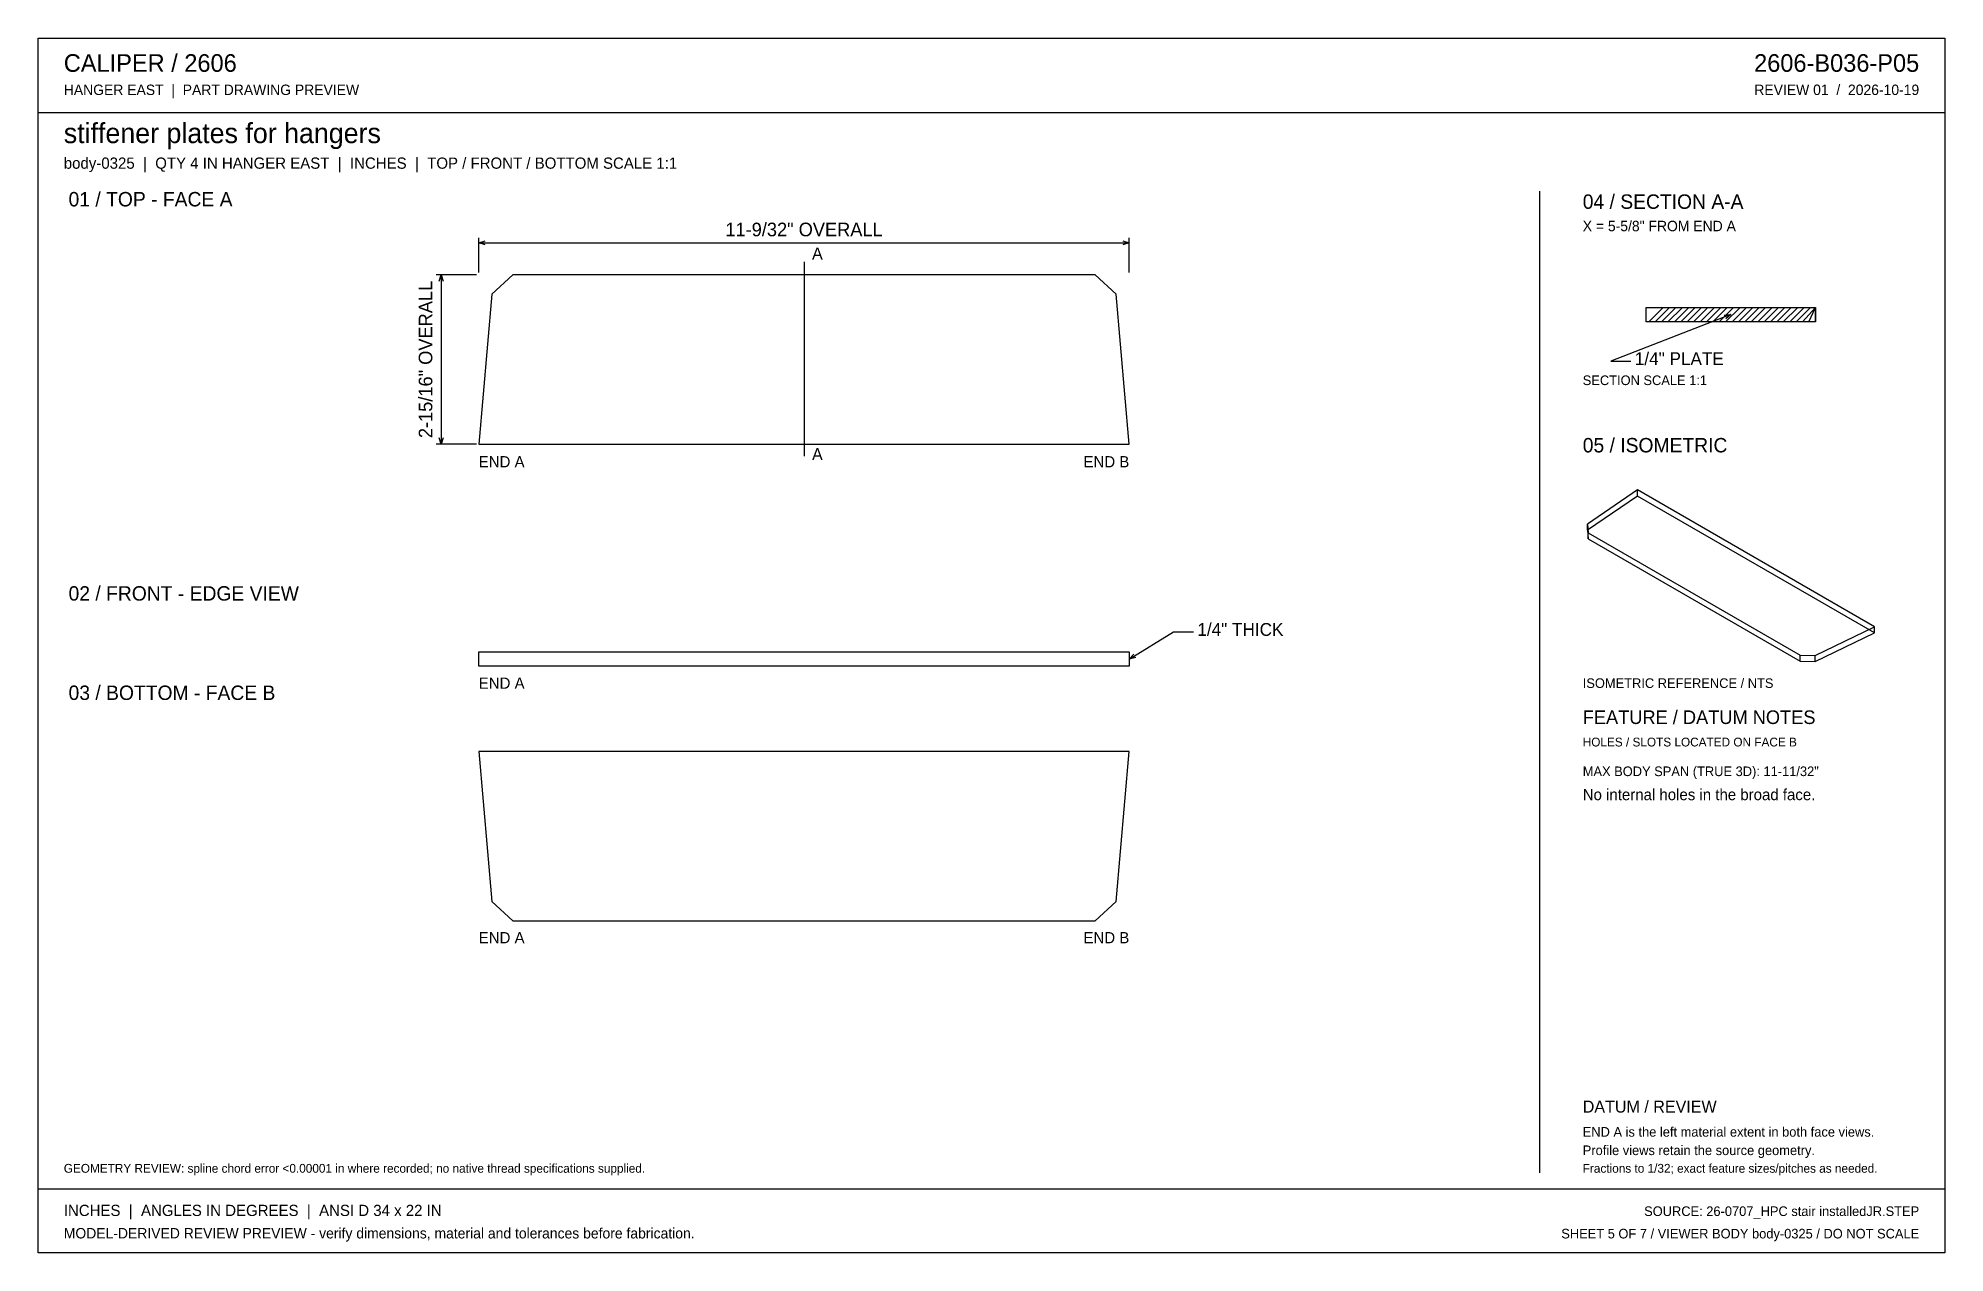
# Model space of a CAD drawing. Header units: inches. Extents: x 0.5 to 33.5, y 0.5 to 21.5.
import ezdxf
from ezdxf.enums import TextEntityAlignment as Align

# ---------------------------------------------------------------- set-up
doc = ezdxf.new("R2010")
doc.units = ezdxf.units.IN
doc.header["$MEASUREMENT"] = 0

msp = doc.modelspace()

# ---------------------------------------------------------------- linework, layer by layer
at = {"layer": 'ANNOTATION'}
for p, q in [((8.111, 17.468), (8.111, 18.065)), ((8.111, 17.981), (8.222, 18.016)), ((8.111, 17.981), (19.389, 17.981)), ((8.222, 17.947), (8.111, 17.981)), ((19.278, 18.016), (19.389, 17.981)), ((19.389, 17.981), (19.278, 17.947)), ((19.389, 17.468), (19.389, 18.065)), ((13.75, 17.648), (13.75, 14.282)), ((8.07, 17.426), (7.375, 17.426)), ((7.424, 17.315), (7.459, 17.426)), ((7.459, 17.426), (7.459, 14.491)), ((7.459, 17.426), (7.493, 17.315)), ((29.819, 16.736), (27.736, 15.931)), ((29.703, 16.728), (29.819, 16.736)), ((29.819, 16.736), (29.728, 16.664)), ((27.736, 15.931), (28.083, 15.931)), ((7.459, 14.491), (7.424, 14.602)), ((7.493, 14.602), (7.459, 14.491)), ((8.07, 14.491), (7.375, 14.491)), ((19.389, 10.764), (20.153, 11.236)), ((20.153, 11.236), (20.5, 11.236)), ((19.389, 10.764), (19.465, 10.852)), ((19.501, 10.793), (19.389, 10.764))]:
    msp.add_line(p, q, dxfattribs=at)
at = {"layer": 'OUTLINE'}
for p, q in [((0.472, 21.528), (33.528, 21.528)), ((0.472, 0.472), (0.472, 21.528)), ((33.528, 21.528), (33.528, 0.472)), ((0.472, 20.236), (33.528, 20.236)), ((26.5, 18.875), (26.5, 1.861)), ((8.701, 17.426), (8.336, 17.091)), ((18.799, 17.426), (8.701, 17.426)), ((19.164, 17.091), (18.799, 17.426)), ((8.336, 17.091), (8.111, 14.491)), ((19.389, 14.491), (19.164, 17.091)), ((28.352, 16.861), (31.287, 16.861)), ((28.352, 16.611), (28.352, 16.861)), ((28.394, 16.611), (28.644, 16.861)), ((28.505, 16.611), (28.755, 16.861)), ((28.616, 16.611), (28.866, 16.861)), ((28.727, 16.611), (28.977, 16.861)), ((28.838, 16.611), (29.088, 16.861)), ((28.949, 16.611), (29.199, 16.861)), ((29.06, 16.611), (29.31, 16.861)), ((29.171, 16.611), (29.421, 16.861)), ((29.283, 16.611), (29.533, 16.861)), ((29.394, 16.611), (29.644, 16.861)), ((29.505, 16.611), (29.755, 16.861)), ((29.616, 16.611), (29.866, 16.861)), ((29.727, 16.611), (29.977, 16.861)), ((29.838, 16.611), (30.088, 16.861)), ((29.949, 16.611), (30.199, 16.861)), ((30.06, 16.611), (30.31, 16.861)), ((30.171, 16.611), (30.421, 16.861)), ((30.283, 16.611), (30.533, 16.861)), ((30.394, 16.611), (30.644, 16.861)), ((30.505, 16.611), (30.755, 16.861)), ((30.616, 16.611), (30.866, 16.861)), ((30.727, 16.611), (30.977, 16.861)), ((30.838, 16.611), (31.088, 16.861)), ((30.949, 16.611), (31.199, 16.861)), ((31.06, 16.611), (31.287, 16.861)), ((31.171, 16.611), (31.287, 16.861)), ((31.283, 16.611), (31.287, 16.861)), ((31.287, 16.861), (31.287, 16.611)), ((31.287, 16.611), (28.352, 16.611)), ((8.111, 14.491), (19.389, 14.491)), ((28.199, 13.696), (27.333, 13.102)), ((28.199, 13.591), (27.333, 12.997)), ((28.199, 13.591), (28.199, 13.696)), ((32.306, 11.325), (28.199, 13.696)), ((32.306, 11.22), (28.199, 13.591)), ((27.333, 12.997), (27.333, 13.102)), ((27.333, 13.102), (27.344, 12.955)), ((27.333, 12.997), (27.344, 12.85)), ((27.344, 12.85), (27.344, 12.955)), ((27.344, 12.955), (31.022, 10.832)), ((27.344, 12.85), (31.022, 10.727)), ((31.277, 10.826), (32.306, 11.325)), ((32.306, 11.22), (32.306, 11.325)), ((31.277, 10.72), (32.306, 11.22)), ((8.111, 10.889), (19.389, 10.889)), ((8.111, 10.639), (8.111, 10.889)), ((19.389, 10.639), (8.111, 10.639)), ((19.389, 10.889), (19.389, 10.639)), ((31.022, 10.832), (31.277, 10.826)), ((31.022, 10.727), (31.022, 10.832)), ((31.022, 10.727), (31.277, 10.72)), ((31.277, 10.72), (31.277, 10.826)), ((19.389, 9.162), (8.111, 9.162)), ((8.111, 9.162), (8.336, 6.562)), ((19.164, 6.562), (19.389, 9.162)), ((8.336, 6.562), (8.701, 6.227)), ((18.799, 6.227), (19.164, 6.562)), ((8.701, 6.227), (18.799, 6.227)), ((0.472, 1.583), (33.528, 1.583)), ((33.528, 0.472), (0.472, 0.472))]:
    msp.add_line(p, q, dxfattribs=at)

# ---------------------------------------------------------------- texts
at = {"layer": 'ANNOTATION'}
for s, height, p in [('CALIPER / 2606', 0.30556, (0.917, 20.944)), ('HANGER EAST  |  PART DRAWING PREVIEW', 0.18056, (0.917, 20.542)), ('stiffener plates for hangers', 0.34722, (0.917, 19.708)), ('body-0325  |  QTY 4 IN HANGER EAST  |  INCHES  |  TOP / FRONT / BOTTOM SCALE 1:1', 0.19444, (0.917, 19.264)), ('01 / TOP - FACE A', 0.25, (1, 18.611)), ('04 / SECTION A-A', 0.25, (27.25, 18.569)), ('X = 5-5/8" FROM END A', 0.18056, (27.25, 18.181)), ('A', 0.208, (13.889, 17.69)), ('1/4" PLATE', 0.2222, (28.153, 15.861)), ('SECTION SCALE 1:1', 0.16667, (27.25, 15.514)), ('05 / ISOMETRIC', 0.25, (27.25, 14.347)), ('END A', 0.1944, (8.111, 14.088)), ('A', 0.208, (13.889, 14.213)), ('02 / FRONT - EDGE VIEW', 0.25, (1, 11.778)), ('1/4" THICK', 0.2222, (20.569, 11.167)), ('03 / BOTTOM - FACE B', 0.25, (1, 10.056)), ('END A', 0.1944, (8.111, 10.25)), ('ISOMETRIC REFERENCE / NTS', 0.16667, (27.25, 10.264)), ('FEATURE / DATUM NOTES', 0.23611, (27.25, 9.639)), ('HOLES / SLOTS LOCATED ON FACE B', 0.15278, (27.25, 9.25)), ('MAX BODY SPAN (TRUE 3D): 11-11/32"', 0.16667, (27.25, 8.736)), ('No internal holes in the broad face.', 0.19444, (27.25, 8.319)), ('END A', 0.1944, (8.111, 5.838)), ('DATUM / REVIEW', 0.20833, (27.25, 2.903)), ('END A is the left material extent in both face views.', 0.16667, (27.25, 2.486)), ('Profile views retain the source geometry.', 0.16667, (27.25, 2.167)), ('GEOMETRY REVIEW: spline chord error <0.00001 in where recorded; no native thread specifications supplied.', 0.152778, (0.917, 1.861)), ('Fractions to 1/32; exact feature sizes/pitches as needed.', 0.15278, (27.25, 1.861)), ('INCHES  |  ANGLES IN DEGREES  |  ANSI D 34 x 22 IN', 0.19444, (0.917, 1.111)), ('MODEL-DERIVED REVIEW PREVIEW - verify dimensions, material and tolerances before fabrication.', 0.18056, (0.917, 0.722))]:
    msp.add_text(s, height=height, dxfattribs=at).set_placement(p)
for s, height, p in [('2606-B036-P05', 0.30556, (33.083, 20.944)), ('REVIEW 01  /  2026-10-19', 0.18056, (33.083, 20.542)), ('END B', 0.1944, (19.389, 14.088)), ('END B', 0.1944, (19.389, 5.838)), ('SOURCE: 26-0707_HPC stair installedJR.STEP', 0.16667, (33.083, 1.111)), ('SHEET 5 OF 7 / VIEWER BODY body-0325 / DO NOT SCALE', 0.16667, (33.083, 0.722))]:
    msp.add_text(s, height=height, dxfattribs=at).set_placement(p, align=Align.RIGHT)
msp.add_text('11-9/32" OVERALL', height=0.23611, dxfattribs=at).set_placement((13.75, 18.093), align=Align.CENTER)
msp.add_text('2-15/16" OVERALL', height=0.23611, rotation=90, dxfattribs=at).set_placement((7.306, 15.958), align=Align.CENTER)

doc.saveas('drawing.dxf')
